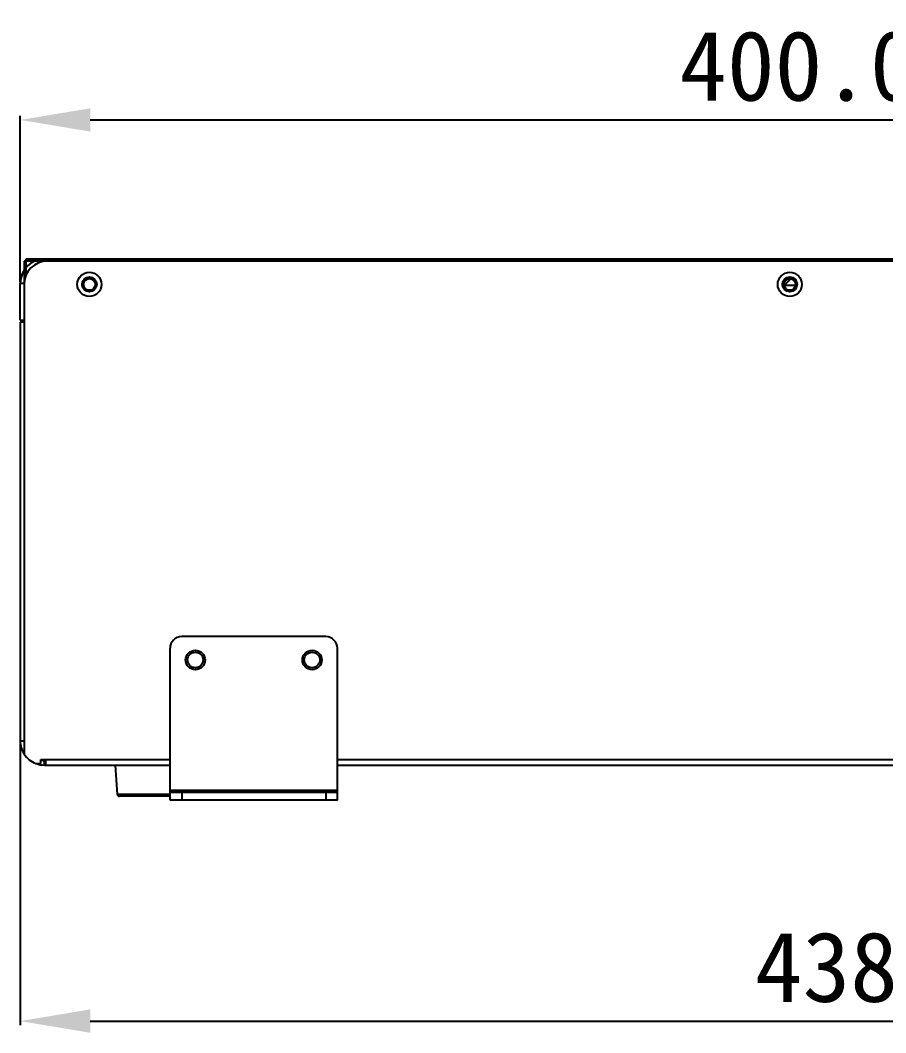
# Model space of a CAD drawing. Header units: millimetres. Extents: x 2890 to 3977, y 86 to 903.
# Drawn here: x 3537.7 to 3760.1, y 641.3 to 901.5 of the extents above; entities that cross this region are included whole.
import ezdxf

# ---------------------------------------------------------------- set-up
doc = ezdxf.new("R2010")
doc.units = ezdxf.units.MM
doc.layers.add('00_COMPONENTS', color=7, linetype='Continuous')
doc.layers.add('DIM', color=2, linetype='Continuous')
doc.styles.get("Standard").update_dxf_attribs({"font": 'simsun.ttc'})
doc.dimstyles.get("Standard").update_dxf_attribs({"dimscale": 6, "dimtxt": 3, "dimasz": 3, "dimexe": 0.18, "dimexo": 0.0625, "dimgap": 0.8, "dimtad": 1, "dimtoh": 1, "dimdec": 1, "dimzin": 0, "dimdsep": 46, "dimtxsty": 'Standard', "dimcen": 0.09, "dimclrd": 256, "dimclre": 256, "dimclrt": 256, "dimadec": 0, "dimazin": 2, "dimtfac": 1, "dimtdec": 1, "dimtofl": 0, "dimtmove": 0, "dimatfit": 3, "dimfxl": 1, "dimtolj": 1, "dimtzin": 0, "dimarcsym": 0})

# ---------------------------------------------------------------- blocks, each defined once
blk = doc.blocks.new('*D47')
at = {"layer": 'Defpoints', "color": 0}
for p in [(3937.67, 875.84), (3537.67, 833.89), (3937.67, 833.89)]:
    blk.add_point(p, dxfattribs=at)
at = {"layer": 'DIM', "lineweight": -2}
for p, q in [((3537.67, 834.26), (3537.67, 876.92)), ((3937.67, 834.26), (3937.67, 876.92)), ((3555.67, 875.84), (3919.67, 875.84))]:
    blk.add_line(p, q, dxfattribs=at)
at = {"layer": 'DIM'}
for points in [[(3555.67, 878.84), (3555.67, 872.84), (3537.67, 875.84)], [(3919.67, 872.84), (3919.67, 878.84), (3937.67, 875.84)]]:
    blk.add_solid(points, dxfattribs=at)
at = {"layer": 'DIM', "insert": (3737.67, 889.64), "char_height": 18, "attachment_point": 5}
blk.add_mtext('\\A1;400.0', dxfattribs=at)
blk = doc.blocks.new('*D48')
at = {"layer": 'Defpoints', "color": 0}
for p in [(3976.52, 803.54), (3537.67, 715.91), (3976.52, 644.31)]:
    blk.add_point(p, dxfattribs=at)
at = {"layer": 'DIM', "lineweight": -2}
for p, q in [((3976.52, 803.16), (3976.52, 643.23)), ((3537.67, 715.54), (3537.67, 643.23)), ((3555.67, 644.31), (3958.52, 644.31))]:
    blk.add_line(p, q, dxfattribs=at)
at = {"layer": 'DIM'}
for points in [[(3555.67, 647.31), (3555.67, 641.31), (3537.67, 644.31)], [(3958.52, 641.31), (3958.52, 647.31), (3976.52, 644.31)]]:
    blk.add_solid(points, dxfattribs=at)
at = {"layer": 'DIM', "insert": (3757.09, 658.11), "char_height": 18, "attachment_point": 5}
blk.add_mtext('\\A1;438.9', dxfattribs=at)

msp = doc.modelspace()

# ---------------------------------------------------------------- linework, layer by layer
at = {"color": 7, "linetype": 'Continuous'}
msp.add_line((3736.9, 833.28), (3733.97, 833.28), dxfattribs=at)
at = {"layer": '00_COMPONENTS', "color": 40, "linetype": 'Continuous'}
for p, q in [((3538.67, 839.59), (3538.67, 833.59)), ((3544.67, 839.59), (3538.67, 839.59))]:
    msp.add_line(p, q, dxfattribs=at)
at = {"layer": '00_COMPONENTS', "color": 4, "linetype": 'Continuous'}
for p, q in [((3539.07, 840.09), (3539.07, 835.7)), ((3923.72, 840.09), (3539.07, 840.09))]:
    msp.add_line(p, q, dxfattribs=at)
at = {"layer": '00_COMPONENTS', "color": 7, "linetype": 'Continuous'}
for p, q in [((3543.87, 840.09), (3543.87, 839.52)), ((3537.67, 824.39), (3537.67, 833.89)), ((3537.67, 833.89), (3538.67, 833.89)), ((3537.67, 824.39), (3538.67, 824.39)), ((3616.17, 743.09), (3579.17, 743.09)), ((3576.17, 701.09), (3576.17, 740.09)), ((3619.17, 701.09), (3619.17, 740.09)), ((3537.67, 716.29), (3538.53, 716.29)), ((3543.87, 710.09), (3543.87, 711.29)), ((3543.87, 711.29), (3544.17, 711.29)), ((3562.64, 702.55), (3562.17, 710.09)), ((3576.17, 702.55), (3562.64, 702.55)), ((3619.17, 703.59), (3576.17, 703.59)), ((3576.17, 703.09), (3619.17, 703.09)), ((3579.17, 703.09), (3579.17, 701.09)), ((3616.17, 703.09), (3616.17, 701.09)), ((3576.17, 702.09), (3563.14, 702.09))]:
    msp.add_line(p, q, dxfattribs=at)
at = {"layer": '00_COMPONENTS', "color": 3, "linetype": 'Continuous'}
for p, q in [((3930.87, 839.59), (3544.67, 839.59)), ((3538.67, 833.59), (3538.67, 712.91)), ((3537.67, 823.89), (3537.67, 716.29)), ((3538.67, 823.89), (3537.67, 823.89)), ((3538.67, 716.29), (3538.53, 716.29)), ((3541.68, 710.49), (3542.97, 710.49)), ((3542.97, 710.49), (3542.97, 711.49)), ((3542.97, 711.49), (3576.17, 711.49)), ((3544.17, 711.49), (3544.17, 710.09)), ((3619.17, 711.49), (3806.67, 711.49)), ((3543.87, 710.09), (3576.17, 710.09)), ((3619.17, 710.09), (3806.67, 710.09)), ((3619.17, 701.09), (3576.17, 701.09))]:
    msp.add_line(p, q, dxfattribs=at)
at = {"layer": '00_COMPONENTS', "color": 2, "linetype": 'Continuous'}
for p, q in [((3553.6, 839.59), (3554.1, 840.09)), ((3570.4, 839.59), (3570.9, 840.09)), ((3587.2, 839.59), (3587.7, 840.09)), ((3604, 839.59), (3604.5, 840.09)), ((3620.8, 839.59), (3621.3, 840.09)), ((3637.6, 839.59), (3638.1, 840.09)), ((3654.41, 839.59), (3654.91, 840.09)), ((3671.21, 839.59), (3671.71, 840.09)), ((3688.01, 839.59), (3688.51, 840.09)), ((3704.81, 839.59), (3705.31, 840.09)), ((3721.61, 839.59), (3722.11, 840.09)), ((3738.41, 839.59), (3738.91, 840.09)), ((3755.21, 839.59), (3755.71, 840.09)), ((3733.98, 833.28), (3735.74, 835.05))]:
    msp.add_line(p, q, dxfattribs=at)
at = {"layer": '00_COMPONENTS', "color": 3, "linetype": 'Continuous'}
for centre, radius in [((3555.44, 833.59), 3.1), ((3735.44, 833.59), 3.1), ((3582.67, 737.09), 2), ((3612.67, 737.09), 2)]:
    msp.add_circle(centre, radius, dxfattribs=at)
at = {"layer": '00_COMPONENTS', "color": 7, "linetype": 'Continuous'}
for centre, radius in [((3555.44, 833.59), 1.9), ((3555.44, 833.59), 1.5), ((3735.44, 833.59), 1.9), ((3735.44, 833.59), 1.5), ((3582.67, 737.09), 2.5), ((3612.67, 737.09), 2.5)]:
    msp.add_circle(centre, radius, dxfattribs=at)
for centre, radius, start, end in [((3543.87, 833.89), 6.2, 90, 180), ((3579.17, 740.09), 3, 90, 180), ((3616.17, 740.09), 3, 0, 90), ((3543.87, 716.29), 5, 259.6012, 270), ((3563.14, 702.59), 0.5, 183.5763, 270)]:
    msp.add_arc(centre, radius, start, end, dxfattribs=at)
at = {"layer": '00_COMPONENTS', "color": 3, "linetype": 'Continuous'}
for centre, radius, start, end in [((3544.67, 833.59), 6, 90, 180), ((3543.87, 716.29), 6.2, 180, 212.7607), ((3543.87, 716.29), 6.2, 212.9959, 249.3065), ((3543.87, 716.29), 6.2, 249.6986, 270)]:
    msp.add_arc(centre, radius, start, end, dxfattribs=at)

# ---------------------------------------------------------------- dimensions: what is measured, and where the dimension line sits
at = {"layer": 'DIM'}
for base, p1, p2, picture, middle in [((3937.67, 875.84), (3537.67, 833.89), (3937.67, 833.89), '*D47', (3737.67, 889.64)), ((3976.51873168, 644.31377964), (3537.66873168, 715.91103739), (3976.51873168, 803.53603696), '*D48', (3757.09373168, 658.11377964))]:
    dim = msp.add_linear_dim(base=base, p1=p1, p2=p2, dimstyle='Standard', dxfattribs=at)
    dim.commit()
    dim.dimension.update_dxf_attribs({"geometry": picture, "text_midpoint": middle})

doc.saveas('drawing.dxf')
